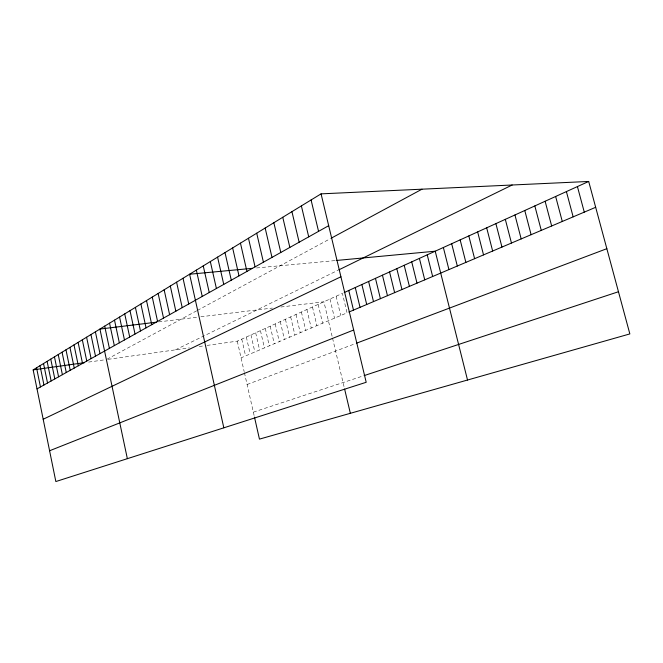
<?xml version="1.0" encoding="UTF-8"?>
<svg xmlns="http://www.w3.org/2000/svg" width="663" height="663" viewBox="0 0 663 663"><rect width="100%" height="100%" fill="white"/><g stroke="black" fill="none" stroke-linecap="round" stroke-linejoin="round"><path stroke-width="0.5" stroke-dasharray="3.31 2.49" d="M196.638 310.831L106.32 359.586L189.411 347.884M197.425 310.408L330.406 238.63M175.48 349.849L337.906 270.313M206.989 345.415L237.271 341.147L342.398 293.377L347.056 312.837L241.05 357.838M247.092 384.499L354.498 343.956M253.349 412.137L362.222 376.236M88.618 362.081L105.342 359.727M199.232 346.509L204.08 345.821M158.656 321.903L197.939 317.121M200.872 316.765L272.41 308.055M280.938 307.01L323.917 301.773L332.337 337.276M256.515 267.96L335.18 260.584M336.133 296.228L340.732 315.522M329.975 299.03L334.517 318.157M332.553 338.196L344.387 388.137M318.149 304.4L322.599 323.221M312.472 306.977L316.873 325.649M306.886 309.513L311.245 328.044M301.4 312.008L305.701 330.389M295.988 314.469L300.248 332.71M290.667 316.889L294.886 334.981M285.438 319.268L289.607 337.227M280.283 321.605L284.41 339.431M275.203 323.917L279.289 341.602M270.206 326.188L274.258 343.741M265.291 328.417L269.294 345.846M260.443 330.622L264.413 347.926M255.669 332.793L259.598 349.965M250.97 334.931L254.857 351.978M246.338 337.036L250.183 353.959M241.771 339.108L245.583 355.915M237.271 341.147L244.183 371.645M244.407 372.631L254.252 416.132"/><path stroke-width="0.99" d="M321.058 193.861L366.2 382.286L55.849 481.545L33.15 369.888L321.058 193.861L588.694 181.455L629.85 333.92L259.457 439.121L254.476 417.126M37.012 388.883L328.682 225.685M331.251 238.166L421.991 189.187M338.81 269.874L512.143 185.01M43.186 419.256L340.923 276.769M344.221 292.549L588.694 181.455M348.887 312.058L595.672 207.295M49.592 450.757L353.677 330.008M356.363 343.252L606.844 248.691M364.111 375.614L618.463 291.737M33.15 369.888L84.615 362.644M156.667 322.152L99.931 329.063L127.354 458.672M252.495 268.333L189.601 274.233L223.829 427.817M336.191 260.484L435.218 251.202L467.523 380.032M577.423 186.585L584.277 212.127M566.401 191.59L573.155 216.851M555.644 196.48L562.282 221.467M545.119 201.262L551.657 225.975M534.834 205.936L541.273 230.384M524.781 210.502L531.113 234.702M514.944 214.969L521.184 238.912M505.314 219.345L511.463 243.039M495.899 223.63L501.957 247.075M486.675 227.815L492.65 251.028M477.65 231.917L483.534 254.899M468.816 235.937L474.609 258.686M460.155 239.865L465.874 262.399M451.677 243.719L457.313 266.029M443.365 247.498L448.926 269.592M427.229 254.832L432.649 276.504M419.406 258.388L424.743 279.852M411.723 261.877L416.994 283.142M404.198 265.299L409.402 286.366M396.805 268.656L401.944 289.532M389.562 271.946L394.634 292.64M382.443 275.178L387.457 295.69M375.465 278.352L380.405 298.673M368.611 281.468L373.493 301.615M361.874 284.526L366.705 304.499M355.269 287.535L360.034 307.325M348.771 290.485L353.487 310.11M311.08 199.969L318.555 231.354M301.375 205.903L308.718 236.865M344.611 389.065L350.354 413.306M291.944 211.663L299.146 242.219M282.769 217.273L289.847 247.423M273.852 222.727L280.797 252.479M265.167 228.039L271.987 257.41M256.714 233.21L263.418 262.208M248.476 238.241L255.073 266.874M240.454 243.147L246.934 271.424M232.638 247.929L239.011 275.858M225.014 252.586L231.288 280.184M217.58 257.128L223.754 284.402M210.328 261.562L216.403 288.513M203.251 265.888L209.235 292.524M196.347 270.114L202.24 296.436M183.021 278.261L188.731 303.994M176.582 282.198L182.217 307.64M170.3 286.035L175.844 311.204M164.151 289.797L169.62 314.685M158.142 293.469L163.537 318.091M152.266 297.057L157.579 321.422M146.523 300.571L151.761 324.679M140.896 304.01L146.067 327.862M135.393 307.375L140.49 330.986M130.006 310.674L135.037 334.036M124.727 313.897L129.699 337.028M119.564 317.055L124.47 339.953M114.508 320.146L119.34 342.821M109.544 323.179L114.326 345.622M104.688 326.146L109.403 348.373M95.397 331.831L100.005 353.636M90.955 334.542L95.505 356.155M86.596 337.21L91.096 358.625M82.32 339.821L86.762 361.045M78.118 342.39L82.519 363.423M73.999 344.909L78.342 365.761M69.947 347.387L74.248 368.048M65.977 349.815L70.22 370.302M62.065 352.21L66.267 372.515M58.228 354.556L62.388 374.686M54.457 356.86L58.576 376.816M50.753 359.122L54.822 378.913M47.114 361.352L51.142 380.976M43.534 363.539L47.521 383.007M40.012 365.686L43.957 384.996M36.556 367.808L40.451 386.96"/></g></svg>
